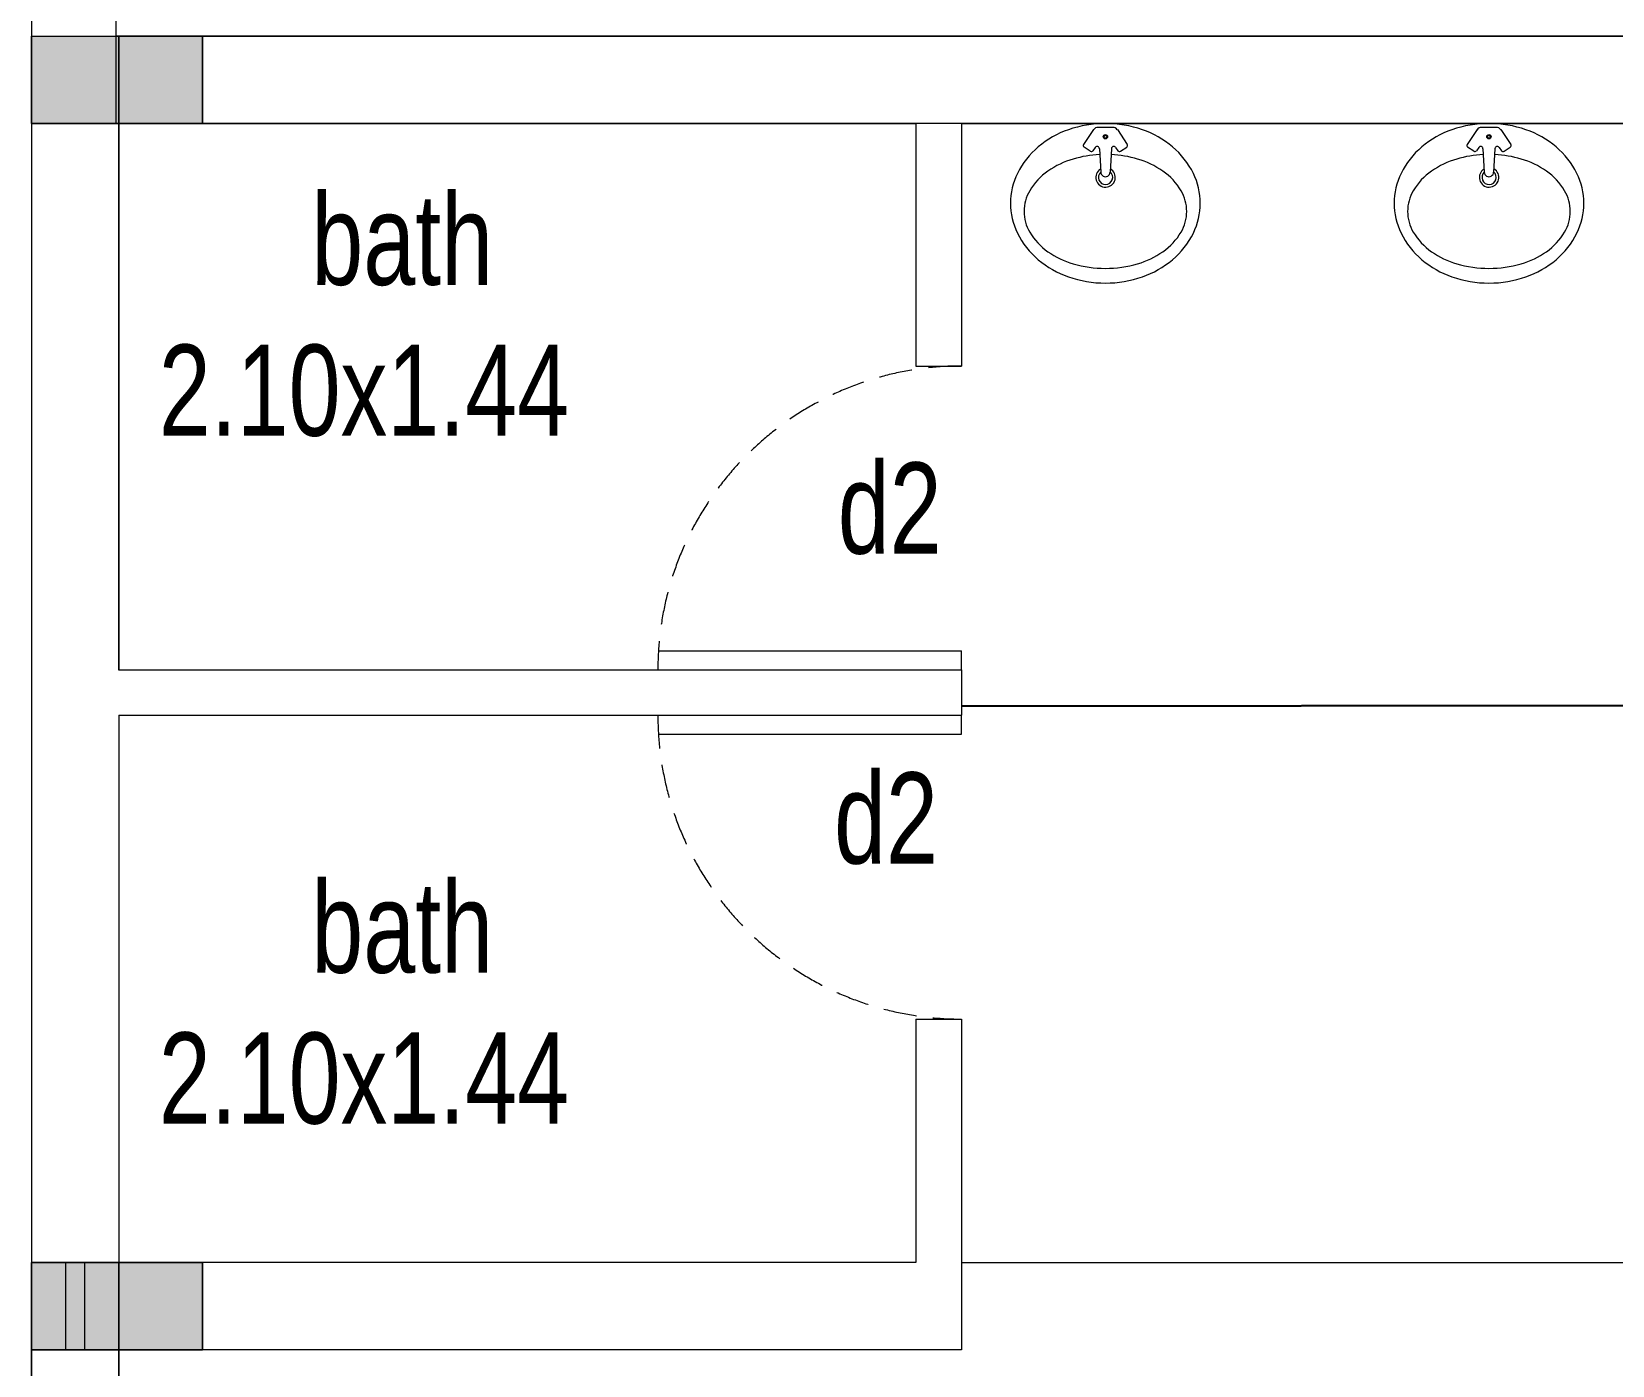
# Model space of a CAD drawing. Header units: metres. Extents: x 191982 to 427160, y -8904 to 80370.
# Drawn here: x 386228 to 390393, y 32161 to 35674 of the extents above; entities that cross this region are included whole.
import ezdxf

# ---------------------------------------------------------------- set-up
doc = ezdxf.new("R2010")
doc.units = ezdxf.units.M
doc.header["$LTSCALE"] = 700
doc.header["$MEASUREMENT"] = 0
doc.header["$PDMODE"] = 32
doc.linetypes.add('HIDDEN2', pattern=[0.1875, 0.125, -0.0625])
doc.layers.get('Defpoints').update_dxf_attribs({"lineweight": 9})
doc.layers.add('NEW PLANS', color=7, linetype='Continuous', lineweight=9)
doc.layers.add('PLAN', color=7, linetype='Continuous', lineweight=9)
doc.styles.get("Standard").update_dxf_attribs({"font": 'swisscl.ttf'})
doc.dimstyles.get("Standard").update_dxf_attribs({"dimtxt": 0.23, "dimasz": 0.23, "dimexe": 0.05, "dimexo": 0.05, "dimgap": 0.06, "dimtad": 0, "dimzin": 0, "dimdsep": 46, "dimtxsty": 'Standard', "dimcen": 0, "dimse1": 1, "dimse2": 1, "dimadec": 0, "dimazin": 0, "dimtfac": 1, "dimtofl": 0, "dimtmove": 2, "dimatfit": 0, "dimfxl": 0.18, "dimtolj": 1, "dimtzin": 0, "dimarcsym": 0})

# ---------------------------------------------------------------- blocks, each defined once
blk = doc.blocks.new('BASIN')
at = {"layer": 'PLAN'}
for p, q in [((-0.0732, 0.0397), (-0.062, 0.0562)), ((-0.0163, 0.0314), (-0.0551, 0.0576)), ((-0.0664, 0.0159), (-0.1279, 0.0123)), ((-0.0629, 0.0267), (-0.0719, 0.0327)), ((-0.0103, -0.0193), (-0.0103, 0.0193)), ((-0.0664, -0.0159), (-0.1279, -0.0123)), ((-0.0732, -0.0397), (-0.062, -0.0562)), ((-0.0629, -0.0267), (-0.0719, -0.0327)), ((-0.0163, -0.0315), (-0.0551, -0.0576))]:
    blk.add_line(p, q, dxfattribs=at)
blk.add_lwpolyline([(-0.2102, -0.25, 0.114941), (-0.1316, -0.2317, 0.103853), (-0.0616, -0.1768, 0.091249), (-0.0165, -0.0975, 0.083978), (0, 0, 0.083978), (-0.0165, 0.0975, 0.091249), (-0.0616, 0.1768, 0.103853), (-0.1316, 0.2317, 0.114941), (-0.2102, 0.25, 0.114941), (-0.2887, 0.2317, 0.103853), (-0.3588, 0.1768, 0.091249), (-0.4039, 0.0975, 0.083978), (-0.4204, 0, 0.083978), (-0.4039, -0.0975, 0.091249), (-0.3588, -0.1768, 0.103853), (-0.2887, -0.2317, 0.114941)], format="xyb", close=True, dxfattribs=at)
for points in [[(-0.082, 0.015, 0.058321), (-0.0937, 0.085, 0.08231), (-0.1256, 0.1515, 0.106842), (-0.1772, 0.1994, 0.134388), (-0.2316, 0.2143, 0.134388), (-0.286, 0.1994, 0.106842), (-0.3377, 0.1515, 0.08231), (-0.3696, 0.085, 0.070665), (-0.3816, 0)], [(-0.3816, 0, 0.070665), (-0.3696, -0.085, 0.08231), (-0.3377, -0.1515, 0.106842), (-0.286, -0.1994, 0.134388), (-0.2316, -0.2143, 0.134388), (-0.1772, -0.1994, 0.106842), (-0.1256, -0.1515, 0.08231), (-0.0937, -0.085, 0.058296), (-0.082, -0.015)]]:
    blk.add_lwpolyline(points, format="xyb", dxfattribs=at)
for radius in [0.00569, 0.00369]:
    blk.add_circle((-0.0349, 0), radius, dxfattribs=at)
for centre, radius, start, end in [((-0.0579, 0.0534), 0.005, 55.9627, 145.9627), ((-0.142, -0.0004), 0.0257, 30.8964, 331.2082), ((-0.142, -0.0004), 0.0188, 42.6613, 320.6475), ((-0.1279, 0), 0.0123, 89.7573, 270.2427), ((-0.0691, 0.0369), 0.005, 145.9627, 235.9627), ((-0.0663, 0.0218), 0.0059, 268.9223, 55.3976), ((-0.0247, 0.0197), 0.0144, 358.4, 54.5147), ((-0.0691, -0.0369), 0.005, 123.9181, 214.0373), ((-0.0663, -0.0218), 0.0059, 304.6024, 91.0777), ((-0.0247, -0.0197), 0.0144, 305.4853, 1.6), ((-0.0579, -0.0534), 0.005, 214.0373, 304.0009)]:
    blk.add_arc(centre, radius, start, end, dxfattribs=at)
blk = doc.blocks.new('*D51')
at = {"layer": 'Defpoints', "color": 0, "transparency": 16777216}
for p in [(390467.8, 33897.9), (388677.8, 33585.9), (390467.8, 33585.9)]:
    blk.add_point(p, dxfattribs=at)
at = {"layer": 'NEW PLANS', "color": 0, "lineweight": -2, "transparency": 16777216}
for p, q in [((388678, 33897.9), (389572.3, 33897.9)), ((390467.5, 33897.9), (389573.3, 33897.9))]:
    blk.add_line(p, q, dxfattribs=at)
at = {"layer": 'NEW PLANS', "color": 0, "transparency": 16777216}
for points in [[(388678, 33897.9), (388678, 33897.8), (388677.8, 33897.9)], [(390467.5, 33897.9), (390467.5, 33897.8), (390467.8, 33897.9)]]:
    blk.add_solid(points, dxfattribs=at)
at = {"layer": 'NEW PLANS', "color": 0, "transparency": 16777216, "insert": (389572.8, 33897.9), "char_height": 0.23, "attachment_point": 5}
blk.add_mtext('\\A1;1790.00', dxfattribs=at)

msp = doc.modelspace()

# ---------------------------------------------------------------- hatches: boundary and pattern name
at = {"layer": 'NEW PLANS'}
for points in [[(386227.772, 35661.692), (386227.772, 35431.692), (386457.772, 35431.692), (386457.772, 35661.692)], [(386227.772, 35661.692), (386227.772, 35431.692), (386457.772, 35431.692), (386457.772, 35661.692)], [(386227.772, 35661.692), (386227.772, 35431.692), (386457.772, 35431.692), (386457.772, 35661.692)], [(386227.772, 35661.692), (386227.772, 35431.692), (386457.772, 35431.692), (386457.772, 35661.692)], [(386227.772, 35661.692), (386227.772, 35431.692), (386457.772, 35431.692), (386457.772, 35661.692)], [(386227.772, 35661.692), (386227.772, 35431.692), (386457.772, 35431.692), (386457.772, 35661.692)], [(386680.583, 35661.692), (386680.583, 35431.692), (386450.583, 35431.692), (386450.583, 35661.692)], [(386680.583, 35661.692), (386680.583, 35431.692), (386450.583, 35431.692), (386450.583, 35661.692)], [(386680.583, 35661.692), (386680.583, 35431.692), (386450.583, 35431.692), (386450.583, 35661.692)], [(386670.583, 35661.692), (386450.583, 35661.692), (386450.583, 35431.692), (386670.583, 35431.692)], [(386670.583, 35661.692), (386450.583, 35661.692), (386450.583, 35431.692), (386670.583, 35431.692)], [(386680.583, 35661.692), (386680.583, 35431.692), (386450.583, 35431.692), (386450.583, 35661.692)], [(386680.583, 35661.692), (386680.583, 35431.692), (386450.583, 35431.692), (386450.583, 35661.692)], [(386450.583, 35661.692), (386450.583, 35431.692), (386680.583, 35431.692), (386680.583, 35661.692)], [(386457.772, 35661.692), (386457.772, 35431.692), (386677.772, 35431.692), (386677.772, 35661.692)], [(386457.772, 35661.692), (386457.772, 35431.692), (386677.772, 35431.692), (386677.772, 35661.692)], [(386457.772, 35661.692), (386457.772, 35431.692), (386677.772, 35431.692), (386677.772, 35661.692)], [(386457.772, 35661.692), (386457.772, 35431.692), (386677.772, 35431.692), (386677.772, 35661.692)], [(386457.772, 35661.692), (386457.772, 35431.692), (386677.772, 35431.692), (386677.772, 35661.692)], [(386457.772, 35661.692), (386457.772, 35431.692), (386677.772, 35431.692), (386677.772, 35661.692)], [(386227.772, 32431.692), (386227.772, 32201.692), (386457.772, 32201.692), (386457.772, 32431.692)], [(386457.772, 32431.692), (386457.772, 32201.692), (386227.772, 32201.692), (386227.772, 32431.692)], [(386457.772, 32431.692), (386457.772, 32201.692), (386227.772, 32201.692), (386227.772, 32431.692)], [(386447.772, 32431.692), (386227.772, 32431.692), (386227.772, 32201.692), (386447.772, 32201.692)], [(386447.772, 32431.692), (386227.772, 32431.692), (386227.772, 32201.692), (386447.772, 32201.692)], [(386457.772, 32431.692), (386457.772, 32201.692), (386227.772, 32201.692), (386227.772, 32431.692)], [(386457.772, 32431.692), (386457.772, 32201.692), (386227.772, 32201.692), (386227.772, 32431.692)], [(386457.772, 32431.692), (386457.772, 32201.692), (386227.772, 32201.692), (386227.772, 32431.692)], [(386457.772, 32431.692), (386457.772, 32201.692), (386227.772, 32201.692), (386227.772, 32431.692)], [(386447.772, 32431.692), (386227.772, 32431.692), (386227.772, 32201.692), (386447.772, 32201.692)], [(386447.772, 32431.692), (386227.772, 32431.692), (386227.772, 32201.692), (386447.772, 32201.692)], [(386457.772, 32431.692), (386457.772, 32201.692), (386227.772, 32201.692), (386227.772, 32431.692)], [(386457.772, 32431.692), (386457.772, 32201.692), (386227.772, 32201.692), (386227.772, 32431.692)], [(386457.772, 32431.692), (386457.772, 32201.692), (386227.772, 32201.692), (386227.772, 32431.692)], [(386447.772, 32431.692), (386227.772, 32431.692), (386227.772, 32201.692), (386447.772, 32201.692)], [(386447.772, 32431.692), (386227.772, 32431.692), (386227.772, 32201.692), (386447.772, 32201.692)], [(386457.772, 32431.692), (386457.772, 32201.692), (386227.772, 32201.692), (386227.772, 32431.692)], [(386457.772, 32431.692), (386457.772, 32201.692), (386227.772, 32201.692), (386227.772, 32431.692)], [(386447.772, 32431.692), (386227.772, 32431.692), (386227.772, 32201.692), (386447.772, 32201.692)], [(386447.772, 32431.692), (386227.772, 32431.692), (386227.772, 32201.692), (386447.772, 32201.692)], [(386227.772, 32431.692), (386227.772, 32201.692), (386457.772, 32201.692), (386457.772, 32431.692)], [(386457.772, 32431.692), (386457.772, 32201.692), (386227.772, 32201.692), (386227.772, 32431.692)], [(386457.772, 32431.692), (386457.772, 32201.692), (386227.772, 32201.692), (386227.772, 32431.692)], [(386447.772, 32431.692), (386227.772, 32431.692), (386227.772, 32201.692), (386447.772, 32201.692)], [(386447.772, 32431.692), (386227.772, 32431.692), (386227.772, 32201.692), (386447.772, 32201.692)], [(386457.772, 32431.692), (386457.772, 32201.692), (386227.772, 32201.692), (386227.772, 32431.692)], [(386457.772, 32431.692), (386457.772, 32201.692), (386227.772, 32201.692), (386227.772, 32431.692)], [(386457.772, 32431.692), (386457.772, 32201.692), (386227.772, 32201.692), (386227.772, 32431.692)], [(386457.772, 32431.692), (386457.772, 32201.692), (386227.772, 32201.692), (386227.772, 32431.692)], [(386447.772, 32431.692), (386227.772, 32431.692), (386227.772, 32201.692), (386447.772, 32201.692)], [(386447.772, 32431.692), (386227.772, 32431.692), (386227.772, 32201.692), (386447.772, 32201.692)], [(386457.772, 32431.692), (386457.772, 32201.692), (386227.772, 32201.692), (386227.772, 32431.692)], [(386457.772, 32431.692), (386457.772, 32201.692), (386227.772, 32201.692), (386227.772, 32431.692)], [(386457.772, 32431.692), (386457.772, 32201.692), (386227.772, 32201.692), (386227.772, 32431.692)], [(386447.772, 32431.692), (386227.772, 32431.692), (386227.772, 32201.692), (386447.772, 32201.692)], [(386447.772, 32431.692), (386227.772, 32431.692), (386227.772, 32201.692), (386447.772, 32201.692)], [(386457.772, 32431.692), (386457.772, 32201.692), (386227.772, 32201.692), (386227.772, 32431.692)], [(386457.772, 32431.692), (386457.772, 32201.692), (386227.772, 32201.692), (386227.772, 32431.692)], [(386447.772, 32431.692), (386227.772, 32431.692), (386227.772, 32201.692), (386447.772, 32201.692)], [(386447.772, 32431.692), (386227.772, 32431.692), (386227.772, 32201.692), (386447.772, 32201.692)], [(386447.772, 32431.692), (386447.772, 32201.692), (386677.772, 32201.692), (386677.772, 32431.692)], [(386447.772, 32431.692), (386447.772, 32201.692), (386677.772, 32201.692), (386677.772, 32431.692)], [(386447.772, 32431.692), (386447.772, 32201.692), (386677.772, 32201.692), (386677.772, 32431.692)], [(386447.772, 32431.692), (386447.772, 32201.692), (386677.772, 32201.692), (386677.772, 32431.692)], [(386447.772, 32431.692), (386447.772, 32201.692), (386677.772, 32201.692), (386677.772, 32431.692)], [(386447.772, 32431.692), (386447.772, 32201.692), (386677.772, 32201.692), (386677.772, 32431.692)], [(386447.772, 32431.692), (386447.772, 32201.692), (386677.772, 32201.692), (386677.772, 32431.692)], [(386447.772, 32431.692), (386447.772, 32201.692), (386677.772, 32201.692), (386677.772, 32431.692)], [(386447.772, 32431.692), (386447.772, 32201.692), (386677.772, 32201.692), (386677.772, 32431.692)], [(386447.772, 32431.692), (386447.772, 32201.692), (386677.772, 32201.692), (386677.772, 32431.692)], [(386447.772, 32431.692), (386447.772, 32201.692), (386677.772, 32201.692), (386677.772, 32431.692)], [(386447.772, 32431.692), (386447.772, 32201.692), (386677.772, 32201.692), (386677.772, 32431.692)], [(386447.772, 32431.692), (386447.772, 32201.692), (386677.772, 32201.692), (386677.772, 32431.692)], [(386447.772, 32431.692), (386447.772, 32201.692), (386677.772, 32201.692), (386677.772, 32431.692)], [(386447.772, 32431.692), (386447.772, 32201.692), (386677.772, 32201.692), (386677.772, 32431.692)], [(386447.772, 32431.692), (386447.772, 32201.692), (386677.772, 32201.692), (386677.772, 32431.692)], [(386457.772, 32431.692), (386457.772, 32201.692), (386677.772, 32201.692), (386677.772, 32431.692)], [(386677.772, 32431.692), (386677.772, 32201.692), (386457.772, 32201.692), (386457.772, 32431.692)], [(386677.772, 32431.692), (386677.772, 32201.692), (386457.772, 32201.692), (386457.772, 32431.692)], [(386677.772, 32431.692), (386677.772, 32201.692), (386457.772, 32201.692), (386457.772, 32431.692)], [(386677.772, 32431.692), (386677.772, 32201.692), (386457.772, 32201.692), (386457.772, 32431.692)], [(386677.772, 32431.692), (386677.772, 32201.692), (386457.772, 32201.692), (386457.772, 32431.692)], [(386677.772, 32431.692), (386677.772, 32201.692), (386457.772, 32201.692), (386457.772, 32431.692)], [(386677.772, 32431.692), (386677.772, 32201.692), (386457.772, 32201.692), (386457.772, 32431.692)], [(386677.772, 32431.692), (386677.772, 32201.692), (386457.772, 32201.692), (386457.772, 32431.692)], [(386677.772, 32431.692), (386677.772, 32201.692), (386457.772, 32201.692), (386457.772, 32431.692)], [(386677.772, 32431.692), (386677.772, 32201.692), (386457.772, 32201.692), (386457.772, 32431.692)], [(386677.772, 32431.692), (386677.772, 32201.692), (386457.772, 32201.692), (386457.772, 32431.692)], [(386457.772, 32431.692), (386457.772, 32201.692), (386677.772, 32201.692), (386677.772, 32431.692)], [(386677.772, 32431.692), (386677.772, 32201.692), (386457.772, 32201.692), (386457.772, 32431.692)], [(386677.772, 32431.692), (386677.772, 32201.692), (386457.772, 32201.692), (386457.772, 32431.692)], [(386677.772, 32431.692), (386677.772, 32201.692), (386457.772, 32201.692), (386457.772, 32431.692)], [(386677.772, 32431.692), (386677.772, 32201.692), (386457.772, 32201.692), (386457.772, 32431.692)], [(386677.772, 32431.692), (386677.772, 32201.692), (386457.772, 32201.692), (386457.772, 32431.692)], [(386677.772, 32431.692), (386677.772, 32201.692), (386457.772, 32201.692), (386457.772, 32431.692)], [(386677.772, 32431.692), (386677.772, 32201.692), (386457.772, 32201.692), (386457.772, 32431.692)], [(386677.772, 32431.692), (386677.772, 32201.692), (386457.772, 32201.692), (386457.772, 32431.692)], [(386677.772, 32431.692), (386677.772, 32201.692), (386457.772, 32201.692), (386457.772, 32431.692)], [(386677.772, 32431.692), (386677.772, 32201.692), (386457.772, 32201.692), (386457.772, 32431.692)], [(386677.772, 32431.692), (386677.772, 32201.692), (386457.772, 32201.692), (386457.772, 32431.692)]]:
    msp.add_hatch(color=256, dxfattribs=at).paths.add_polyline_path(points)

# ---------------------------------------------------------------- linework, layer by layer
for p, q in [((386227.772, 37761.692), (386227.772, 31451.692)), ((386450.583, 35431.692), (386450.583, 37761.692)), ((386450.583, 35431.692), (386450.583, 37761.692)), ((386450.583, 35431.692), (386450.583, 37761.692)), ((386227.772, 35431.692), (386227.772, 35661.692)), ((386227.772, 35661.692), (386677.772, 35661.692)), ((386227.772, 35661.692), (386677.772, 35661.692)), ((386227.772, 35661.692), (386677.772, 35661.692)), ((386227.772, 35661.692), (386227.772, 31451.692)), ((386227.772, 35661.692), (386677.772, 35661.692)), ((386227.772, 35661.692), (386677.772, 35661.692)), ((386227.772, 35661.692), (386677.772, 35661.692)), ((386227.772, 35661.692), (386677.772, 35661.692)), ((386227.772, 35661.692), (386677.772, 35661.692)), ((386227.772, 35661.692), (386677.772, 35661.692)), ((386227.772, 35661.692), (386677.772, 35661.692)), ((386227.772, 35431.692), (386227.772, 35661.692)), ((386227.772, 35661.692), (386677.772, 35661.692)), ((386227.772, 35661.692), (386677.772, 35661.692)), ((386227.772, 35661.692), (386677.772, 35661.692)), ((386227.772, 35661.692), (386677.772, 35661.692)), ((386227.772, 35661.692), (386677.772, 35661.692)), ((386227.772, 35661.692), (386677.772, 35661.692)), ((386227.772, 35661.692), (386677.772, 35661.692)), ((386227.772, 35431.692), (386227.772, 35661.692)), ((386227.772, 35661.692), (386677.772, 35661.692)), ((386227.772, 35661.692), (386677.772, 35661.692)), ((386227.772, 35661.692), (386677.772, 35661.692)), ((386227.772, 35661.692), (386677.772, 35661.692)), ((386227.772, 35661.692), (386677.772, 35661.692)), ((386227.772, 35661.692), (386677.772, 35661.692)), ((386227.772, 35661.692), (386677.772, 35661.692)), ((386227.772, 35431.692), (386227.772, 35661.692)), ((386227.772, 35661.692), (392467.772, 35661.692)), ((386227.772, 35661.692), (386677.772, 35661.692)), ((386227.772, 35661.692), (386677.772, 35661.692)), ((386227.772, 35661.692), (386677.772, 35661.692)), ((386227.772, 35661.692), (386677.772, 35661.692)), ((386227.772, 35661.692), (386677.772, 35661.692)), ((386227.772, 35661.692), (386677.772, 35661.692)), ((386227.772, 35661.692), (386677.772, 35661.692)), ((386227.772, 35431.692), (386227.772, 35661.692)), ((386227.772, 35661.692), (386677.772, 35661.692)), ((386227.772, 35661.692), (386677.772, 35661.692)), ((386227.772, 35661.692), (386677.772, 35661.692)), ((386227.772, 35661.692), (386677.772, 35661.692)), ((386227.772, 35661.692), (386677.772, 35661.692)), ((386227.772, 35661.692), (386677.772, 35661.692)), ((386227.772, 35661.692), (386677.772, 35661.692)), ((386227.772, 35661.692), (386677.772, 35661.692)), ((386227.772, 35661.692), (386677.772, 35661.692)), ((386227.772, 35661.692), (386677.772, 35661.692)), ((386227.772, 35431.692), (386227.772, 35661.692)), ((386227.772, 35661.692), (386677.772, 35661.692)), ((386227.772, 35661.692), (386677.772, 35661.692)), ((386227.772, 35661.692), (386677.772, 35661.692)), ((386227.772, 35661.692), (386677.772, 35661.692)), ((386227.772, 35661.692), (386677.772, 35661.692)), ((386227.772, 35661.692), (386677.772, 35661.692)), ((386227.772, 35661.692), (386677.772, 35661.692)), ((386227.772, 35431.692), (386227.772, 35661.692)), ((386227.772, 35661.692), (386677.772, 35661.692)), ((386227.772, 35661.692), (386677.772, 35661.692)), ((386227.772, 35661.692), (386677.772, 35661.692)), ((386227.772, 35661.692), (386677.772, 35661.692)), ((386227.772, 35661.692), (386677.772, 35661.692)), ((386227.772, 35661.692), (386677.772, 35661.692)), ((386227.772, 35661.692), (386677.772, 35661.692)), ((386227.772, 35431.692), (386227.772, 35661.692)), ((386227.772, 35661.692), (392467.772, 35661.692)), ((386227.772, 35661.692), (386677.772, 35661.692)), ((386227.772, 35661.692), (386677.772, 35661.692)), ((386227.772, 35661.692), (386677.772, 35661.692)), ((386227.772, 35661.692), (386677.772, 35661.692)), ((386227.772, 35661.692), (386677.772, 35661.692)), ((386227.772, 35661.692), (386677.772, 35661.692)), ((386227.772, 35661.692), (386677.772, 35661.692)), ((386900.583, 35661.692), (386450.583, 35661.692)), ((386900.583, 35661.692), (386450.583, 35661.692)), ((386900.583, 35661.692), (386450.583, 35661.692)), ((386900.583, 35661.692), (386450.583, 35661.692)), ((386900.583, 35661.692), (386450.583, 35661.692)), ((386900.583, 35661.692), (386450.583, 35661.692)), ((386900.583, 35661.692), (386450.583, 35661.692)), ((386900.583, 35661.692), (386450.583, 35661.692)), ((386900.583, 35661.692), (386450.583, 35661.692)), ((386450.583, 35661.692), (386900.583, 35661.692)), ((386900.583, 35661.692), (386450.583, 35661.692)), ((386900.583, 35661.692), (386450.583, 35661.692)), ((386450.583, 35431.692), (386450.583, 35661.692)), ((386450.583, 35431.692), (386450.583, 35661.692)), ((392910.583, 35661.692), (386450.583, 35661.692)), ((392910.583, 35661.692), (386450.583, 35661.692)), ((392910.583, 35661.692), (386450.583, 35661.692)), ((392910.583, 35661.692), (386450.583, 35661.692)), ((392910.583, 35661.692), (386450.583, 35661.692)), ((392910.583, 35661.692), (386450.583, 35661.692)), ((392910.583, 35661.692), (386450.583, 35661.692)), ((392910.583, 35661.692), (386450.583, 35661.692)), ((386457.772, 35431.692), (386457.772, 35661.692)), ((386457.772, 35661.692), (386457.772, 33992.89)), ((386457.772, 35431.692), (386457.772, 35661.692)), ((386457.772, 35431.692), (386457.772, 35661.692)), ((386457.772, 35431.692), (386457.772, 35661.692)), ((386457.772, 35661.692), (392467.772, 35661.692)), ((386457.772, 35431.692), (386457.772, 35661.692)), ((386457.772, 35431.692), (386457.772, 35661.692)), ((386457.772, 35431.692), (386457.772, 35661.692)), ((386457.772, 35661.692), (392467.772, 35661.692)), ((386677.772, 35431.692), (386677.772, 35661.692)), ((386677.772, 35431.692), (386677.772, 35661.692)), ((386677.772, 35431.692), (386677.772, 35661.692)), ((386677.772, 35431.692), (386677.772, 35661.692)), ((386677.772, 35431.692), (386677.772, 35661.692)), ((386677.772, 35431.692), (386677.772, 35661.692)), ((386227.772, 35431.692), (386677.772, 35431.692)), ((386227.772, 35431.692), (386677.772, 35431.692)), ((386227.772, 35431.692), (386677.772, 35431.692)), ((386227.772, 35431.692), (386677.772, 35431.692)), ((386227.772, 35431.692), (386677.772, 35431.692)), ((386227.772, 35431.692), (386677.772, 35431.692)), ((386227.772, 35431.692), (386677.772, 35431.692)), ((386227.772, 35431.692), (386677.772, 35431.692)), ((386227.772, 35431.692), (386677.772, 35431.692)), ((386227.772, 35431.692), (386677.772, 35431.692)), ((386227.772, 35431.692), (386677.772, 35431.692)), ((386227.772, 35431.692), (386677.772, 35431.692)), ((386227.772, 35431.692), (386677.772, 35431.692)), ((386227.772, 35431.692), (386677.772, 35431.692)), ((386227.772, 35431.692), (386677.772, 35431.692)), ((386227.772, 35431.692), (386677.772, 35431.692)), ((386227.772, 35431.692), (386677.772, 35431.692)), ((386227.772, 35431.692), (386677.772, 35431.692)), ((386227.772, 35431.692), (386677.772, 35431.692)), ((386227.772, 35431.692), (386677.772, 35431.692)), ((386227.772, 35431.692), (386677.772, 35431.692)), ((386227.772, 35431.692), (386677.772, 35431.692)), ((386227.772, 35431.692), (386677.772, 35431.692)), ((386227.772, 35431.692), (386677.772, 35431.692)), ((386227.772, 35431.692), (386677.772, 35431.692)), ((386227.772, 35431.692), (386677.772, 35431.692)), ((386227.772, 35431.692), (386677.772, 35431.692)), ((386227.772, 35431.692), (386677.772, 35431.692)), ((386227.772, 35431.692), (386677.772, 35431.692)), ((386227.772, 35431.692), (386677.772, 35431.692)), ((386227.772, 35431.692), (386677.772, 35431.692)), ((386227.772, 35431.692), (386677.772, 35431.692)), ((386227.772, 35431.692), (386677.772, 35431.692)), ((386227.772, 35431.692), (386677.772, 35431.692)), ((386227.772, 35431.692), (386677.772, 35431.692)), ((386227.772, 35431.692), (386677.772, 35431.692)), ((386227.772, 35431.692), (386677.772, 35431.692)), ((386227.772, 35431.692), (386677.772, 35431.692)), ((386227.772, 35431.692), (386677.772, 35431.692)), ((386227.772, 35431.692), (386677.772, 35431.692)), ((386227.772, 35431.692), (386677.772, 35431.692)), ((386227.772, 35431.692), (386677.772, 35431.692)), ((386227.772, 35431.692), (386677.772, 35431.692)), ((386227.772, 35431.692), (386677.772, 35431.692)), ((386227.772, 35431.692), (386677.772, 35431.692)), ((386227.772, 35431.692), (386677.772, 35431.692)), ((386227.772, 35431.692), (386677.772, 35431.692)), ((386227.772, 35431.692), (386677.772, 35431.692)), ((386900.583, 35431.692), (386450.583, 35431.692)), ((386900.583, 35431.692), (386450.583, 35431.692)), ((386900.583, 35431.692), (386450.583, 35431.692)), ((386900.583, 35431.692), (386450.583, 35431.692)), ((386900.583, 35431.692), (386450.583, 35431.692)), ((386900.583, 35431.692), (386450.583, 35431.692)), ((386900.583, 35431.692), (386450.583, 35431.692)), ((386900.583, 35431.692), (386450.583, 35431.692)), ((386900.583, 35431.692), (386450.583, 35431.692)), ((386900.583, 35431.692), (386450.583, 35431.692)), ((386900.583, 35431.692), (386450.583, 35431.692)), ((392910.583, 35431.692), (386450.583, 35431.692)), ((392910.583, 35431.692), (386450.583, 35431.692)), ((392910.583, 35431.692), (386450.583, 35431.692)), ((392910.583, 35431.692), (386450.583, 35431.692)), ((392910.583, 35431.692), (386450.583, 35431.692)), ((392910.583, 35431.692), (386450.583, 35431.692)), ((392910.583, 35431.692), (386450.583, 35431.692)), ((392910.583, 35431.692), (386450.583, 35431.692)), ((386457.772, 33991.692), (386457.772, 35431.692)), ((386457.772, 35431.692), (388557.772, 35431.692)), ((386457.772, 33991.692), (386457.772, 35431.692)), ((386457.772, 35431.692), (388557.772, 35431.692)), ((388557.772, 35431.692), (388557.772, 34792.89)), ((388557.772, 35431.692), (388557.772, 34792.89)), ((388677.772, 35431.692), (388677.772, 34792.89)), ((388677.772, 35431.692), (390467.772, 35431.692)), ((388677.772, 35431.692), (388677.772, 34792.89)), ((388677.772, 35431.692), (390467.772, 35431.692)), ((388557.772, 34792.89), (388677.772, 34792.89)), ((388557.772, 34792.89), (388677.772, 34792.89)), ((387879.336, 34042.89), (388677.772, 34042.89)), ((387879.336, 34042.89), (388677.772, 34042.89)), ((388677.772, 33992.89), (388677.772, 34042.89)), ((386457.772, 33992.89), (388677.772, 33992.89)), ((386457.772, 33992.89), (388677.772, 33992.89)), ((388677.772, 33992.89), (388677.772, 33872.89)), ((388677.772, 33992.89), (388677.772, 33872.89)), ((386457.772, 33872.89), (386457.772, 31451.692)), ((386457.772, 33872.89), (388677.772, 33872.89)), ((386457.772, 33872.89), (386457.772, 31451.692)), ((386457.772, 33872.89), (388677.772, 33872.89)), ((388677.772, 33822.89), (388677.772, 33872.89)), ((388677.772, 33822.89), (388677.772, 33872.89)), ((387879.336, 33822.89), (388677.772, 33822.89)), ((387879.336, 33822.89), (388677.772, 33822.89)), ((388557.772, 33072.89), (388557.772, 32431.692)), ((388557.772, 33072.89), (388677.772, 33072.89)), ((388557.772, 33072.89), (388557.772, 32431.692)), ((388557.772, 33072.89), (388677.772, 33072.89)), ((388677.772, 33072.89), (388677.772, 32431.692)), ((388677.772, 33072.89), (388677.772, 32431.692)), ((386227.772, 32201.692), (386227.772, 32431.692)), ((386227.772, 32431.692), (386677.772, 32431.692)), ((386227.772, 32431.692), (386677.772, 32431.692)), ((386227.772, 32431.692), (386677.772, 32431.692)), ((386227.772, 32431.692), (386677.772, 32431.692)), ((386227.772, 32431.692), (386677.772, 32431.692)), ((386227.772, 32431.692), (386677.772, 32431.692)), ((386227.772, 32431.692), (386677.772, 32431.692)), ((386227.772, 32431.692), (386677.772, 32431.692)), ((386227.772, 32431.692), (386677.772, 32431.692)), ((386227.772, 32431.692), (386677.772, 32431.692)), ((386227.772, 32431.692), (386677.772, 32431.692)), ((386227.772, 32201.692), (386227.772, 32431.692)), ((386227.772, 32201.692), (386227.772, 32431.692)), ((386677.772, 32431.692), (386227.772, 32431.692)), ((386677.772, 32431.692), (386227.772, 32431.692)), ((386677.772, 32431.692), (386227.772, 32431.692)), ((386677.772, 32431.692), (386227.772, 32431.692)), ((386677.772, 32431.692), (386227.772, 32431.692)), ((386677.772, 32431.692), (386227.772, 32431.692)), ((386677.772, 32431.692), (386227.772, 32431.692)), ((386677.772, 32431.692), (386227.772, 32431.692)), ((386677.772, 32431.692), (386227.772, 32431.692)), ((386677.772, 32431.692), (386227.772, 32431.692)), ((386677.772, 32431.692), (386227.772, 32431.692)), ((386677.772, 32431.692), (386227.772, 32431.692)), ((386677.772, 32431.692), (386227.772, 32431.692)), ((386677.772, 32431.692), (386227.772, 32431.692)), ((386227.772, 32431.692), (386677.772, 32431.692)), ((386677.772, 32431.692), (386227.772, 32431.692)), ((386677.772, 32431.692), (386227.772, 32431.692)), ((386227.772, 32201.692), (386227.772, 32431.692)), ((386227.772, 32201.692), (386227.772, 32431.692)), ((386677.772, 32431.692), (386227.772, 32431.692)), ((386677.772, 32431.692), (386227.772, 32431.692)), ((386677.772, 32431.692), (386227.772, 32431.692)), ((386677.772, 32431.692), (386227.772, 32431.692)), ((386677.772, 32431.692), (386227.772, 32431.692)), ((386677.772, 32431.692), (386227.772, 32431.692)), ((386677.772, 32431.692), (386227.772, 32431.692)), ((386677.772, 32431.692), (386227.772, 32431.692)), ((386677.772, 32431.692), (386227.772, 32431.692)), ((386227.772, 32431.692), (386677.772, 32431.692)), ((386677.772, 32431.692), (386227.772, 32431.692)), ((386677.772, 32431.692), (386227.772, 32431.692)), ((386227.772, 32201.692), (386227.772, 32431.692)), ((386227.772, 32201.692), (386227.772, 32431.692)), ((386677.772, 32431.692), (386227.772, 32431.692)), ((386677.772, 32431.692), (386227.772, 32431.692)), ((386677.772, 32431.692), (386227.772, 32431.692)), ((386677.772, 32431.692), (386227.772, 32431.692)), ((386227.772, 32431.692), (386677.772, 32431.692)), ((386677.772, 32431.692), (386227.772, 32431.692)), ((386677.772, 32431.692), (386227.772, 32431.692)), ((386227.772, 32201.692), (386227.772, 32431.692)), ((386227.772, 32201.692), (386227.772, 32431.692)), ((386227.772, 31451.692), (386227.772, 32431.692)), ((386227.772, 32431.692), (386677.772, 32431.692)), ((386227.772, 32431.692), (386677.772, 32431.692)), ((386227.772, 32431.692), (386677.772, 32431.692)), ((386227.772, 32431.692), (386677.772, 32431.692)), ((386227.772, 32201.692), (386227.772, 32431.692)), ((386227.772, 32431.692), (386677.772, 32431.692)), ((386227.772, 32431.692), (386677.772, 32431.692)), ((386227.772, 32431.692), (386677.772, 32431.692)), ((386227.772, 32431.692), (386677.772, 32431.692)), ((386227.772, 32431.692), (386677.772, 32431.692)), ((386227.772, 32431.692), (386677.772, 32431.692)), ((386227.772, 32431.692), (386677.772, 32431.692)), ((386227.772, 32431.692), (386677.772, 32431.692)), ((386227.772, 32431.692), (386677.772, 32431.692)), ((386227.772, 32431.692), (386677.772, 32431.692)), ((386227.772, 32431.692), (386677.772, 32431.692)), ((386227.772, 32201.692), (386227.772, 32431.692)), ((386227.772, 32201.692), (386227.772, 32431.692)), ((386677.772, 32431.692), (386227.772, 32431.692)), ((386677.772, 32431.692), (386227.772, 32431.692)), ((386677.772, 32431.692), (386227.772, 32431.692)), ((386677.772, 32431.692), (386227.772, 32431.692)), ((386677.772, 32431.692), (386227.772, 32431.692)), ((386677.772, 32431.692), (386227.772, 32431.692)), ((386677.772, 32431.692), (386227.772, 32431.692)), ((386677.772, 32431.692), (386227.772, 32431.692)), ((386677.772, 32431.692), (386227.772, 32431.692)), ((386677.772, 32431.692), (386227.772, 32431.692)), ((386677.772, 32431.692), (386227.772, 32431.692)), ((386677.772, 32431.692), (386227.772, 32431.692)), ((386677.772, 32431.692), (386227.772, 32431.692)), ((386677.772, 32431.692), (386227.772, 32431.692)), ((386227.772, 32431.692), (386677.772, 32431.692)), ((386677.772, 32431.692), (386227.772, 32431.692)), ((386677.772, 32431.692), (386227.772, 32431.692)), ((386227.772, 32201.692), (386227.772, 32431.692)), ((386227.772, 32201.692), (386227.772, 32431.692)), ((386677.772, 32431.692), (386227.772, 32431.692)), ((386677.772, 32431.692), (386227.772, 32431.692)), ((386677.772, 32431.692), (386227.772, 32431.692)), ((386677.772, 32431.692), (386227.772, 32431.692)), ((386677.772, 32431.692), (386227.772, 32431.692)), ((386677.772, 32431.692), (386227.772, 32431.692)), ((386677.772, 32431.692), (386227.772, 32431.692)), ((386677.772, 32431.692), (386227.772, 32431.692)), ((386677.772, 32431.692), (386227.772, 32431.692)), ((386227.772, 32431.692), (386677.772, 32431.692)), ((386677.772, 32431.692), (386227.772, 32431.692)), ((386677.772, 32431.692), (386227.772, 32431.692)), ((386227.772, 32201.692), (386227.772, 32431.692)), ((386227.772, 32201.692), (386227.772, 32431.692)), ((386677.772, 32431.692), (386227.772, 32431.692)), ((386677.772, 32431.692), (386227.772, 32431.692)), ((386677.772, 32431.692), (386227.772, 32431.692)), ((386677.772, 32431.692), (386227.772, 32431.692)), ((386227.772, 32431.692), (386677.772, 32431.692)), ((386677.772, 32431.692), (386227.772, 32431.692)), ((386677.772, 32431.692), (386227.772, 32431.692)), ((386227.772, 32201.692), (386227.772, 32431.692)), ((386227.772, 32201.692), (386227.772, 32431.692)), ((386227.772, 31451.692), (386227.772, 32431.692)), ((386227.772, 32431.692), (386677.772, 32431.692)), ((386227.772, 32431.692), (386677.772, 32431.692)), ((386227.772, 32431.692), (386677.772, 32431.692)), ((386227.772, 32431.692), (386677.772, 32431.692)), ((386317.772, 32201.692), (386317.772, 32431.692)), ((386317.772, 32201.692), (386317.772, 32431.692)), ((386367.772, 32201.692), (386367.772, 32431.692)), ((386367.772, 32201.692), (386367.772, 32431.692)), ((386457.772, 32201.692), (386457.772, 32431.692)), ((386457.772, 31451.692), (386457.772, 32431.692)), ((386457.772, 32201.692), (386457.772, 32431.692)), ((386457.772, 31451.692), (386457.772, 32431.692)), ((388557.772, 32431.692), (386652.095, 32431.692)), ((388557.772, 32431.692), (386652.095, 32431.692)), ((386677.772, 32201.692), (386677.772, 32431.692)), ((386677.772, 32201.692), (386677.772, 32431.692)), ((386677.772, 32201.692), (386677.772, 32431.692)), ((386677.772, 32201.692), (386677.772, 32431.692)), ((386677.772, 32201.692), (386677.772, 32431.692)), ((386677.772, 32201.692), (386677.772, 32431.692)), ((386677.772, 32201.692), (386677.772, 32431.692)), ((386677.772, 32201.692), (386677.772, 32431.692)), ((386677.772, 32201.692), (386677.772, 32431.692)), ((386677.772, 32201.692), (386677.772, 32431.692)), ((386677.772, 32201.692), (386677.772, 32431.692)), ((386677.772, 32201.692), (386677.772, 32431.692)), ((386677.772, 32201.692), (386677.772, 32431.692)), ((386677.772, 32201.692), (386677.772, 32431.692)), ((386677.772, 32201.692), (386677.772, 32431.692)), ((386677.772, 32201.692), (386677.772, 32431.692)), ((386677.772, 32201.692), (386677.772, 32431.692)), ((386677.772, 32201.692), (386677.772, 32431.692)), ((386677.772, 32201.692), (386677.772, 32431.692)), ((386677.772, 32201.692), (386677.772, 32431.692)), ((386677.772, 32201.692), (386677.772, 32431.692)), ((386677.772, 32201.692), (386677.772, 32431.692)), ((386677.772, 32201.692), (386677.772, 32431.692)), ((386677.772, 32201.692), (386677.772, 32431.692)), ((388677.772, 32431.692), (388677.772, 32201.692)), ((388677.772, 32431.692), (390467.772, 32431.692)), ((388677.772, 32431.692), (388677.772, 32201.692)), ((388677.772, 32431.692), (390467.772, 32431.692)), ((386227.772, 32201.692), (386677.772, 32201.692)), ((386227.772, 32201.692), (386677.772, 32201.692)), ((386227.772, 32201.692), (386677.772, 32201.692)), ((386227.772, 32201.692), (386677.772, 32201.692)), ((386227.772, 32201.692), (386677.772, 32201.692)), ((386227.772, 32201.692), (386677.772, 32201.692)), ((386227.772, 32201.692), (386677.772, 32201.692)), ((386227.772, 32201.692), (386677.772, 32201.692)), ((386227.772, 32201.692), (386677.772, 32201.692)), ((386227.772, 32201.692), (386677.772, 32201.692)), ((386227.772, 32201.692), (386677.772, 32201.692)), ((386677.772, 32201.692), (386227.772, 32201.692)), ((386677.772, 32201.692), (386227.772, 32201.692)), ((386677.772, 32201.692), (386227.772, 32201.692)), ((386677.772, 32201.692), (386227.772, 32201.692)), ((386677.772, 32201.692), (386227.772, 32201.692)), ((386677.772, 32201.692), (386227.772, 32201.692)), ((386677.772, 32201.692), (386227.772, 32201.692)), ((386677.772, 32201.692), (386227.772, 32201.692)), ((386677.772, 32201.692), (386227.772, 32201.692)), ((386677.772, 32201.692), (386227.772, 32201.692)), ((386677.772, 32201.692), (386227.772, 32201.692)), ((386677.772, 32201.692), (386227.772, 32201.692)), ((386677.772, 32201.692), (386227.772, 32201.692)), ((386677.772, 32201.692), (386227.772, 32201.692)), ((386677.772, 32201.692), (386227.772, 32201.692)), ((386677.772, 32201.692), (386227.772, 32201.692)), ((386677.772, 32201.692), (386227.772, 32201.692)), ((386677.772, 32201.692), (386227.772, 32201.692)), ((386677.772, 32201.692), (386227.772, 32201.692)), ((386677.772, 32201.692), (386227.772, 32201.692)), ((386677.772, 32201.692), (386227.772, 32201.692)), ((386677.772, 32201.692), (386227.772, 32201.692)), ((386677.772, 32201.692), (386227.772, 32201.692)), ((386677.772, 32201.692), (386227.772, 32201.692)), ((386677.772, 32201.692), (386227.772, 32201.692)), ((386677.772, 32201.692), (386227.772, 32201.692)), ((386677.772, 32201.692), (386227.772, 32201.692)), ((386677.772, 32201.692), (386227.772, 32201.692)), ((386677.772, 32201.692), (386227.772, 32201.692)), ((386677.772, 32201.692), (386227.772, 32201.692)), ((386677.772, 32201.692), (386227.772, 32201.692)), ((386677.772, 32201.692), (386227.772, 32201.692)), ((386677.772, 32201.692), (386227.772, 32201.692)), ((386227.772, 32201.692), (386677.772, 32201.692)), ((386227.772, 32201.692), (386677.772, 32201.692)), ((386227.772, 32201.692), (386677.772, 32201.692)), ((386227.772, 32201.692), (386677.772, 32201.692)), ((386227.772, 32201.692), (386677.772, 32201.692)), ((386227.772, 32201.692), (386677.772, 32201.692)), ((386227.772, 32201.692), (386677.772, 32201.692)), ((386227.772, 32201.692), (386677.772, 32201.692)), ((386227.772, 32201.692), (386677.772, 32201.692)), ((386227.772, 32201.692), (386677.772, 32201.692)), ((386227.772, 32201.692), (386677.772, 32201.692)), ((386677.772, 32201.692), (386227.772, 32201.692)), ((386677.772, 32201.692), (386227.772, 32201.692)), ((386677.772, 32201.692), (386227.772, 32201.692)), ((386677.772, 32201.692), (386227.772, 32201.692)), ((386677.772, 32201.692), (386227.772, 32201.692)), ((386677.772, 32201.692), (386227.772, 32201.692)), ((386677.772, 32201.692), (386227.772, 32201.692)), ((386677.772, 32201.692), (386227.772, 32201.692)), ((386677.772, 32201.692), (386227.772, 32201.692)), ((386677.772, 32201.692), (386227.772, 32201.692)), ((386677.772, 32201.692), (386227.772, 32201.692)), ((386677.772, 32201.692), (386227.772, 32201.692)), ((386677.772, 32201.692), (386227.772, 32201.692)), ((386677.772, 32201.692), (386227.772, 32201.692)), ((386677.772, 32201.692), (386227.772, 32201.692)), ((386677.772, 32201.692), (386227.772, 32201.692)), ((386677.772, 32201.692), (386227.772, 32201.692)), ((386677.772, 32201.692), (386227.772, 32201.692)), ((386677.772, 32201.692), (386227.772, 32201.692)), ((386677.772, 32201.692), (386227.772, 32201.692)), ((386677.772, 32201.692), (386227.772, 32201.692)), ((386677.772, 32201.692), (386227.772, 32201.692)), ((386677.772, 32201.692), (386227.772, 32201.692)), ((386677.772, 32201.692), (386227.772, 32201.692)), ((386677.772, 32201.692), (386227.772, 32201.692)), ((386677.772, 32201.692), (386227.772, 32201.692)), ((386677.772, 32201.692), (386227.772, 32201.692)), ((386677.772, 32201.692), (386227.772, 32201.692)), ((386677.772, 32201.692), (386227.772, 32201.692)), ((386677.772, 32201.692), (386227.772, 32201.692)), ((386677.772, 32201.692), (386227.772, 32201.692)), ((386677.772, 32201.692), (386227.772, 32201.692)), ((386677.772, 32201.692), (386227.772, 32201.692)), ((388677.772, 32201.692), (386652.095, 32201.692)), ((388677.772, 32201.692), (386652.095, 32201.692))]:
    msp.add_line(p, q, dxfattribs=at)
for points in [[(386227.772, 35431.692), (386227.772, 35661.692), (386677.772, 35661.692), (386677.772, 35431.692)], [(386227.772, 35431.692), (386227.772, 35661.692), (386677.772, 35661.692), (386677.772, 35431.692)], [(386227.772, 35431.692), (386227.772, 35661.692), (386677.772, 35661.692), (386677.772, 35431.692)], [(386227.772, 35431.692), (386227.772, 35661.692), (386677.772, 35661.692), (386677.772, 35431.692)], [(386227.772, 35431.692), (386227.772, 35661.692), (386677.772, 35661.692), (386677.772, 35431.692)], [(386227.772, 35431.692), (386227.772, 35661.692), (386677.772, 35661.692), (386677.772, 35431.692)], [(386227.772, 32201.692), (386227.772, 32431.692), (386677.772, 32431.692), (386677.772, 32201.692)], [(386227.772, 32201.692), (386227.772, 32431.692), (386677.772, 32431.692), (386677.772, 32201.692)], [(386227.772, 32201.692), (386227.772, 32431.692), (386677.772, 32431.692), (386677.772, 32201.692)], [(386677.772, 32201.692), (386677.772, 32431.692), (386227.772, 32431.692), (386227.772, 32201.692)], [(386677.772, 32201.692), (386677.772, 32431.692), (386227.772, 32431.692), (386227.772, 32201.692)], [(386227.772, 32201.692), (386227.772, 32431.692), (386677.772, 32431.692), (386677.772, 32201.692)], [(386227.772, 32201.692), (386227.772, 32431.692), (386677.772, 32431.692), (386677.772, 32201.692)], [(386227.772, 32201.692), (386227.772, 32431.692), (386677.772, 32431.692), (386677.772, 32201.692)], [(386227.772, 32201.692), (386227.772, 32431.692), (386677.772, 32431.692), (386677.772, 32201.692)], [(386677.772, 32201.692), (386677.772, 32431.692), (386227.772, 32431.692), (386227.772, 32201.692)], [(386677.772, 32201.692), (386677.772, 32431.692), (386227.772, 32431.692), (386227.772, 32201.692)], [(386227.772, 32201.692), (386227.772, 32431.692), (386677.772, 32431.692), (386677.772, 32201.692)], [(386227.772, 32201.692), (386227.772, 32431.692), (386677.772, 32431.692), (386677.772, 32201.692)], [(386227.772, 32201.692), (386227.772, 32431.692), (386677.772, 32431.692), (386677.772, 32201.692)], [(386677.772, 32201.692), (386677.772, 32431.692), (386227.772, 32431.692), (386227.772, 32201.692)], [(386677.772, 32201.692), (386677.772, 32431.692), (386227.772, 32431.692), (386227.772, 32201.692)], [(386227.772, 32201.692), (386227.772, 32431.692), (386677.772, 32431.692), (386677.772, 32201.692)], [(386227.772, 32201.692), (386227.772, 32431.692), (386677.772, 32431.692), (386677.772, 32201.692)], [(386677.772, 32201.692), (386677.772, 32431.692), (386227.772, 32431.692), (386227.772, 32201.692)], [(386677.772, 32201.692), (386677.772, 32431.692), (386227.772, 32431.692), (386227.772, 32201.692)], [(386227.772, 32201.692), (386227.772, 32431.692), (386677.772, 32431.692), (386677.772, 32201.692)], [(386227.772, 32201.692), (386227.772, 32431.692), (386677.772, 32431.692), (386677.772, 32201.692)], [(386227.772, 32201.692), (386227.772, 32431.692), (386677.772, 32431.692), (386677.772, 32201.692)], [(386677.772, 32201.692), (386677.772, 32431.692), (386227.772, 32431.692), (386227.772, 32201.692)], [(386677.772, 32201.692), (386677.772, 32431.692), (386227.772, 32431.692), (386227.772, 32201.692)], [(386227.772, 32201.692), (386227.772, 32431.692), (386677.772, 32431.692), (386677.772, 32201.692)], [(386227.772, 32201.692), (386227.772, 32431.692), (386677.772, 32431.692), (386677.772, 32201.692)], [(386227.772, 32201.692), (386227.772, 32431.692), (386677.772, 32431.692), (386677.772, 32201.692)], [(386227.772, 32201.692), (386227.772, 32431.692), (386677.772, 32431.692), (386677.772, 32201.692)], [(386677.772, 32201.692), (386677.772, 32431.692), (386227.772, 32431.692), (386227.772, 32201.692)], [(386677.772, 32201.692), (386677.772, 32431.692), (386227.772, 32431.692), (386227.772, 32201.692)], [(386227.772, 32201.692), (386227.772, 32431.692), (386677.772, 32431.692), (386677.772, 32201.692)], [(386227.772, 32201.692), (386227.772, 32431.692), (386677.772, 32431.692), (386677.772, 32201.692)], [(386227.772, 32201.692), (386227.772, 32431.692), (386677.772, 32431.692), (386677.772, 32201.692)], [(386677.772, 32201.692), (386677.772, 32431.692), (386227.772, 32431.692), (386227.772, 32201.692)], [(386677.772, 32201.692), (386677.772, 32431.692), (386227.772, 32431.692), (386227.772, 32201.692)], [(386227.772, 32201.692), (386227.772, 32431.692), (386677.772, 32431.692), (386677.772, 32201.692)], [(386227.772, 32201.692), (386227.772, 32431.692), (386677.772, 32431.692), (386677.772, 32201.692)], [(386677.772, 32201.692), (386677.772, 32431.692), (386227.772, 32431.692), (386227.772, 32201.692)], [(386677.772, 32201.692), (386677.772, 32431.692), (386227.772, 32431.692), (386227.772, 32201.692)]]:
    msp.add_lwpolyline(points, close=True, dxfattribs=at)
at = {"layer": 'NEW PLANS', "linetype": 'HIDDEN2'}
for centre, start, end in [((388677.772, 33992.89), 90, 180), ((388677.772, 33992.89), 90, 180), ((388677.772, 33872.89), 180, 270)]:
    msp.add_arc(centre, 800, start, end, dxfattribs=at)

# ---------------------------------------------------------------- block references
at = {"layer": 'NEW PLANS', "xscale": 1000, "yscale": 1000, "zscale": 1000, "rotation": 90}
for p in [(389056.843, 35431.692), (389056.843, 35431.692), (390067.427, 35431.692), (390067.427, 35431.692)]:
    msp.add_blockref('BASIN', p, dxfattribs=at)

# ---------------------------------------------------------------- texts
at = {"layer": 'NEW PLANS'}
for s, p in [('bath', (386964.719, 35006.465)), ('2.10x1.44', (386562.948, 34609.187)), ('d2', (388351.718, 34298.764)), ('d2', (388341.939, 33482.468)), ('bath', (386964.719, 33194.834)), ('2.10x1.44', (386562.948, 32797.556))]:
    msp.add_text(s, height=240, dxfattribs=at).set_placement(p)

# ---------------------------------------------------------------- dimensions: what is measured, and where the dimension line sits
dim = msp.add_linear_dim(base=(390467.772, 33897.877), p1=(388677.772, 33585.933), p2=(390467.772, 33585.933), dimstyle='Standard', dxfattribs=at)
dim.commit()
dim.dimension.update_dxf_attribs({"geometry": '*D51', "text_midpoint": (389572.772, 33897.877)})

doc.saveas('drawing.dxf')
